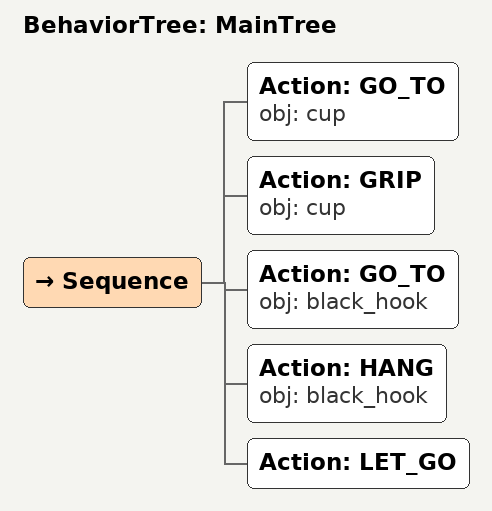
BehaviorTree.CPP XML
<root main_tree_to_execute="MainTree">
  <BehaviorTree ID="MainTree">
    <Sequence>
      <!-- Go to cup -->
      <Action ID="GO_TO" obj="cup" />
      <!-- Grip cup -->
      <Action ID="GRIP" obj="cup" />
      <!-- Go to black_hook -->
      <Action ID="GO_TO" obj="black_hook" />
      <!-- Hang cup on black_hook -->
      <Action ID="HANG" obj="black_hook" />
      <!-- Let go -->
      <Action ID="LET_GO" />
    </Sequence>
  </BehaviorTree>
</root>
